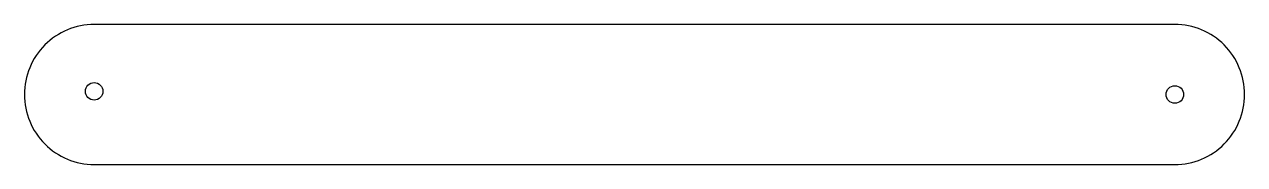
# Model space of a CAD drawing. Header units: millimetres. Extents: x -204 to 629, y 108 to 203.
import ezdxf

# ---------------------------------------------------------------- set-up
doc = ezdxf.new("R2010")
doc.units = ezdxf.units.MM

msp = doc.modelspace()

# ---------------------------------------------------------------- linework, layer by layer
msp.add_lwpolyline([(-156.62, 107.63), (581.81, 107.63, 0.414214), (629.45, 155.27, 0.414214), (581.81, 202.91), (-156.62, 202.91, 0.414214), (-204.26, 155.27, 0.414214)], format="xyb", close=True)
for centre in [(-156.62, 157.45), (581.81, 155.27)]:
    msp.add_circle(centre, 5.96)

doc.saveas('drawing.dxf')
